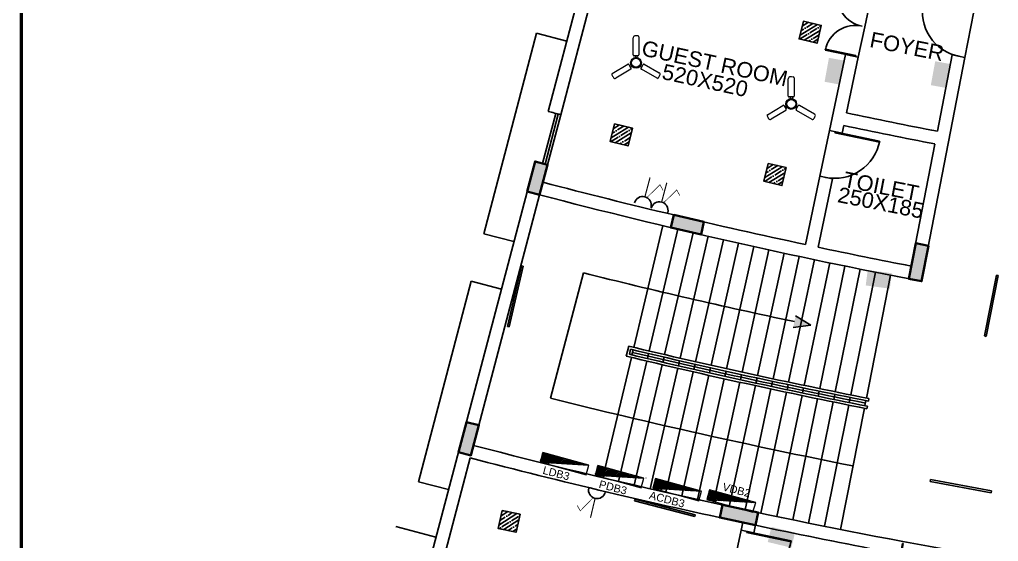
# Model space of a CAD drawing. Header units: inches. Extents: x -221585 to 401252, y -284294 to 332380.
# Drawn here: x 141177 to 143066, y 53511 to 54519 of the extents above; entities that cross this region are included whole.
import ezdxf

# ---------------------------------------------------------------- set-up
doc = ezdxf.new("R2010")
doc.units = ezdxf.units.IN
doc.header["$MEASUREMENT"] = 0
doc.linetypes.add('HIDDEN2', pattern=[0.1875, 0.125, -0.0625])
for name, color, linetype, lineweight in [('ceilingfan', 1, 'Continuous', 15), ('column fa 25', 3, 'Continuous', 35), ('text', 72, 'HIDDEN2', 5)]:
    doc.layers.add(name, color=color, linetype=linetype, lineweight=lineweight)
doc.layers.add('E-LIGHT', color=7, linetype='Continuous')
doc.layers.add('UPS', color=7, linetype='Continuous')
doc.styles.add('DIM', font='arial.ttf')

# ---------------------------------------------------------------- blocks, each defined once
blk = doc.blocks.new('RYTRTRTRTRT')
at = {"color": 1}
for p, q in [((42.518, 61.153), (42.518, 61.753)), ((42.518, 61.753), (42.538, 61.753)), ((42.538, 61.753), (42.538, 61.153)), ((43.718, 61.753), (43.698, 61.753)), ((43.698, 61.753), (43.698, 61.153)), ((43.718, 61.153), (43.718, 61.753)), ((42.518, 61.153), (42.538, 61.153)), ((42.518, 61.103), (43.118, 61.103)), ((43.718, 61.103), (43.118, 61.103)), ((43.718, 61.153), (43.698, 61.153))]:
    blk.add_line(p, q, dxfattribs=at)
for centre, start, end in [((42.528, 61.163), 359.0371, 90), ((43.708, 61.163), 90, 180.9629)]:
    blk.add_arc(centre, 0.59, start, end, dxfattribs=at)
blk = doc.blocks.new('TRTH')
at = {"color": 1, "ltscale": 8}
for p, q in [((-589.839, -68.759), (-589.839, -67.98)), ((-589.819, -68.759), (-589.819, -67.979)), ((-589.839, -68.759), (-589.819, -68.759)), ((-589.839, -68.859), (-589.039, -68.859))]:
    blk.add_line(p, q, dxfattribs=at)
blk.add_arc((-589.819, -68.759), 0.78, 0, 91.4693, dxfattribs=at)
blk = doc.blocks.new('ddfe')
at = {"layer": 'column fa 25', "ltscale": 10}
h = blk.add_hatch(color=3, dxfattribs=at)
h.set_gradient(color1=(141, 141, 141), color2=(145, 145, 145), one_color=1, tint=0.57, name='CYLINDER')
h.paths.add_polyline_path([(177039, 119902.4), (177064, 119902.4), (177064, 119962.4), (177039, 119962.4)])
at = {"layer": 'column fa 25', "color": 2, "ltscale": 10}
blk.add_lwpolyline([(177039, 119902.4), (177064, 119902.4), (177064, 119962.4), (177039, 119962.4)], close=True, dxfattribs=at)
blk = doc.blocks.new('dd')
at = {"layer": 'column fa 25', "ltscale": 10}
h = blk.add_hatch(color=3, dxfattribs=at)
h.set_gradient(color1=(141, 141, 141), color2=(145, 145, 145), one_color=1, tint=0.57, name='CYLINDER')
h.paths.add_polyline_path([(177327.8, 119886), (177352.8, 119886), (177352.8, 119956), (177327.8, 119956)])
at = {"layer": 'column fa 25', "color": 1, "ltscale": 10}
blk.add_lwpolyline([(177327.8, 119886), (177352.8, 119886), (177352.8, 119956), (177327.8, 119956)], close=True, dxfattribs=at)
blk = doc.blocks.new('Fan')
at = {"color": 6}
for p, q in [((-5.8, 15.7), (-5.8, 48.4)), ((5.2, 50.1), (5.2, 15.7)), ((3.5, 14), (-4.1, 14)), ((-1.9, 14), (-1.9, 10.8)), ((1.5, 14), (1.5, 10.8)), ((-45.2, -19.5), (-15.9, -1.9)), ((-10.2, -11.4), (-38.2, -28.2)), ((-13.6, -2.5), (-9.7, -9)), ((-12.6, -4.2), (-9.9, -2.6)), ((-10.8, -7.1), (-8.1, -5.5)), ((10.3, -7.3), (7.6, -5.8)), ((12, -4.4), (9.3, -2.8)), ((9.4, -9.1), (13.2, -2.4)), ((39.7, -28.3), (10, -11.4)), ((15.5, -1.8), (43.8, -18))]:
    blk.add_line(p, q, dxfattribs=at)
for centre, radius in [((-0.2, 0.8), 10.2), ((-0.2, 0.9), 8.5)]:
    blk.add_circle(centre, radius, dxfattribs=at)
for centre, radius, start, end in [((-2.4, 48.4), 3.4, 92.735, 180), ((-0.2, 0.9), 51, 85.7207, 92.735), ((3.5, 50.1), 1.7, 0, 85.7207), ((-4.1, 15.7), 1.7, 180, 270), ((3.5, 15.7), 1.7, 270, 0), ((-15, -3.4), 1.7, 30.9808, 120.9808), ((-11.1, -9.9), 1.7, 300.9808, 30.9808), ((10.8, -9.9), 1.7, 150.2708, 240.2708), ((14.6, -3.3), 1.7, 60.2708, 150.2708), ((42.1, -20.9), 3.4, 332.7215, 60.2708), ((-44.4, -21), 1.7, 120.9808, 206.3239), ((-0.2, 0.9), 51, 206.3239, 213.3255), ((-40, -25.3), 3.4, 213.3255, 300.9808), ((40.6, -26.9), 1.7, 240.2708, 325.7165), ((-0.2, 0.9), 51, 325.7165, 332.7215)]:
    blk.add_arc(centre, radius, start, end, dxfattribs=at)
blk = doc.blocks.new('ups 6A')
at = {"layer": 'E-LIGHT', "color": 4}
for points, const_width in [([(5905667, -1658491), (5905670, -1658287)], 11.7), ([(5905692, -1658286), (5905785, -1658448), (5905831, -1658401)], 6.64)]:
    blk.add_lwpolyline(points, dxfattribs=dict(at, const_width=const_width))
blk.add_arc((5905672, -1658200), 87.4, 179.0102, 359.0102, dxfattribs=at)
blk = doc.blocks.new('light')
at = {"color": 5}
for p, q in [((112625.2, 38871.2), (112742.5, 38895.9)), ((112742.5, 38895.9), (112743.3, 38892.3)), ((112743.3, 38892.3), (112625.9, 38867.6)), ((112625.9, 38867.6), (112625.2, 38871.2))]:
    blk.add_line(p, q, dxfattribs=at)

msp = doc.modelspace()

# ---------------------------------------------------------------- hatches: boundary and pattern name
at = {"ltscale": 10}
h = msp.add_hatch(dxfattribs=at)
h.set_pattern_fill('ANSI35', color=1, scale=50, angle=-13.423)
h.set_pattern_definition([(31.5770164, (-50503.447, -86570.453), (-6.5455525, 10.6492132), []), (31.5770164, (-50494.85, -86572.505), (-6.5455525, 10.6492132), [15.625, -3.125, 0, -3.125])])
h.paths.add_polyline_path([(142715.6, 54472.8), (142723.9, 54507.4), (142689.3, 54515.6), (142681.1, 54481.1)])
h = msp.add_hatch(dxfattribs=at)
h.set_pattern_fill('ANSI35', color=1, scale=50, angle=-13.423)
h.set_pattern_definition([(31.5770164, (-50867.941, -86768.457), (-6.5455525, 10.6492132), []), (31.5770164, (-50859.344, -86770.509), (-6.5455525, 10.6492132), [15.625, -3.125, 0, -3.125])])
h.paths.add_polyline_path([(142351.1, 54274.8), (142359.4, 54309.3), (142324.8, 54317.6), (142316.6, 54283.1)])
h = msp.add_hatch(dxfattribs=at)
h.set_pattern_fill('ANSI35', color=1, scale=50, angle=-13.423)
h.set_pattern_definition([(31.5770164, (-50571.306, -86845.017), (-6.5455525, 10.6492132), []), (31.5770164, (-50562.709, -86847.069), (-6.5455525, 10.6492132), [15.625, -3.125, 0, -3.125])])
h.paths.add_polyline_path([(142647.8, 54198.3), (142656, 54232.8), (142621.5, 54241), (142613.2, 54206.5)])
h = msp.add_hatch(color=2, dxfattribs=at)
h.dxf.hatch_style = 1
h.paths.add_polyline_path([(142669.6, 53924.4), (142703.6, 53928.9), (142674.4, 53946.9)])
h = msp.add_hatch(dxfattribs=at)
h.set_pattern_fill('ANSI35', color=1, scale=50, angle=-12.353)
h.set_pattern_definition([(32.6469947, (-49337.842, -90946.627), (-6.7432699, 10.5251276), []), (32.6469947, (-49329.208, -90948.518), (-6.7432699, 10.5251276), [15.625, -3.125, 0, -3.125])])
h.paths.add_polyline_path([(142134.9, 53529.1), (142142.5, 53563.8), (142107.8, 53571.4), (142100.2, 53536.7)])

# ---------------------------------------------------------------- linework, layer by layer
at = {"color": 4, "ltscale": 8}
for p, q in [((142258, 54573.5, 0.4), (142196.8, 54341.4, 0.4)), ((142282.1, 54567.1, 0.4), (142221, 54335, 0.4)), ((142171.4, 54244.7, 0.4), (141960, 53442.1, 0.4)), ((142195.6, 54238.3, 0.4), (142186.7, 54204.5, 0.8)), ((142180.3, 54180.3, 0.4), (142052.9, 53696.8, 0.4)), ((142046.4, 53672.6, 0.4), (141984, 53435.7, 0.4)), ((142042.9, 53678.8, 0.4), (142042.9, 53678.7, 0.4))]:
    msp.add_line(p, q, dxfattribs=at)
at = {"color": 20, "ltscale": 10}
for p, q in [((142174.5, 54492.1, 0.4), (142072.6, 54105.3, 0.4)), ((142174.5, 54492.1, 0.4), (142232.5, 54476.8, 0.4)), ((142072.6, 54105.3, 0.4), (142130.6, 54090, 0.4)), ((142048.4, 54013.5, 0.4), (141946.6, 53626.7, 0.4)), ((142048.4, 54013.5, 0.4), (142106.5, 53998.2, 0.4)), ((141946.6, 53626.7, 0.4), (142004.6, 53611.4, 0.4))]:
    msp.add_line(p, q, dxfattribs=at)
at = {"color": 4, "ltscale": 10}
for p, q in [((142770.7, 54451.3), (142739.7, 54304.6)), ((142795.1, 54446.1), (142770.7, 54451.3)), ((142795.1, 54446.1), (142772.4, 54338.5)), ((143001.1, 54445.5), (142917.3, 54013.5)), ((142976.5, 54450.2), (142948, 54302.9)), ((143001.1, 54445.5), (142976.5, 54450.2)), ((142767.3, 54314.1), (142764.2, 54299.4)), ((142739.7, 54304.4), (142764.2, 54299.4)), ((142943.2, 54278.4), (142897.5, 54042.8)), ((142721.1, 54216.4), (142693.3, 54084.4, 0.8)), ((142721.1, 54216.4, 0), (142745.6, 54211.2)), ((142745.6, 54211.2), (142717.7, 54079.2)), ((142572.2, 53547.9, 0.3), (142569.1, 53533.2, 0.4)), ((142596.7, 53542.7, 0.8), (142593.6, 53528, 0.4))]:
    msp.add_line(p, q, dxfattribs=at)
at = {"color": 5, "ltscale": 8}
for p, q in [((142211.3, 54337.6, 0.4), (142185.9, 54240.9, 0.4)), ((142216.2, 54336.3, 0.4), (142190.7, 54239.6, 0.4)), ((142221, 54335, 0.4), (142195.6, 54238.3, 0.4))]:
    msp.add_line(p, q, dxfattribs=at)
at = {"color": 2, "ltscale": 8}
for p, q in [((142418, 54120.9, 0.4), (142362, 53886, 0.4)), ((142447.2, 54114, 0.4), (142391.8, 53879, 0.4)), ((142476.4, 54107.2, 0.4), (142421.6, 53872, 0.4)), ((142505.6, 54100.4, 0.4), (142451.4, 53865.1, 0.4)), ((142534.9, 54093.7, 0.4), (142481.3, 53858.2, 0.4)), ((142564.1, 54087.1, 0.4), (142511.2, 53851.5, 0.4)), ((142593.4, 54080.6, 0.4), (142541.1, 53844.8, 0.4)), ((142622.7, 54074.1, 0.4), (142571, 53838.2, 0.4)), ((142652, 54067.7, 0.4), (142600.9, 53831.7, 0.4)), ((142681.3, 54061.4, 0.4), (142630.8, 53825.2, 0.4)), ((142710.7, 54055.2, 0.4), (142660.8, 53818.9, 0.4)), ((142740.1, 54049, 0.4), (142690.8, 53812.6, 0.4)), ((142769.5, 54042.9, 0.4), (142720.8, 53806.4, 0.4)), ((142798.9, 54036.9, 0.4), (142750.8, 53800.2, 0.4)), ((142828.3, 54031, 0.4), (142780.9, 53794.2, 0.4)), ((142857.7, 54025.1, 0.4), (142810.9, 53788.2, 0.4)), ((142360.8, 53881.2, 0.4), (142358.5, 53871.4, 0.4)), ((142390.6, 53874.1, 0.4), (142388.3, 53864.4, 0.4)), ((142357.3, 53866.6, 0.4), (142302, 53634.6, 0.4)), ((142387.2, 53859.5, 0.4), (142332.5, 53627.4, 0.4)), ((142420.5, 53867.1, 0.4), (142418.2, 53857.4, 0.4)), ((142450.3, 53860.2, 0.4), (142448.1, 53850.4, 0.4)), ((142417.1, 53852.5, 0.4), (142362.9, 53620.2, 0.4)), ((142446.9, 53845.6, 0.4), (142393.4, 53613.2, 0.4)), ((142476.8, 53838.7, 0.4), (142423.9, 53606.2, 0.4)), ((142480.2, 53853.4, 0.4), (142478, 53843.6, 0.4)), ((142510.1, 53846.6, 0.4), (142507.9, 53836.8, 0.4)), ((142540, 53839.9, 0.4), (142537.8, 53830.2, 0.4)), ((142506.8, 53832, 0.4), (142454.5, 53599.3, 0.4)), ((142536.7, 53825.3, 0.4), (142485, 53592.4, 0.4)), ((142566.7, 53818.7, 0.4), (142515.6, 53585.7, 0.4)), ((142569.9, 53833.3, 0.4), (142567.8, 53823.5, 0.4)), ((142599.8, 53826.8, 0.4), (142597.7, 53817, 0.4)), ((142629.8, 53820.3, 0.4), (142627.7, 53810.6, 0.4)), ((142596.7, 53812.1, 0.4), (142546.2, 53579, 0.4)), ((142626.7, 53805.7, 0.4), (142576.8, 53572.4, 0.4)), ((142656.7, 53799.3, 0.4), (142607.4, 53565.9, 0.4)), ((142659.8, 53814, 0.4), (142657.7, 53804.2, 0.4)), ((142689.8, 53807.7, 0.4), (142687.7, 53797.9, 0.4)), ((142719.8, 53801.5, 0.4), (142717.8, 53791.7, 0.4)), ((142686.7, 53793, 0.4), (142638.1, 53559.5, 0.4)), ((142716.8, 53786.8, 0.4), (142668.7, 53553.2, 0.4)), ((142746.8, 53780.6, 0.4), (142699.4, 53546.9, 0.4)), ((142749.8, 53795.3, 0.4), (142747.8, 53785.5, 0.4)), ((142779.9, 53789.3, 0.4), (142777.9, 53779.5, 0.4)), ((142810, 53783.3, 0.4), (142808, 53773.5, 0.4)), ((142815.8, 53787.2, 0.4), (142814.9, 53782.3, 0.4)), ((142815.8, 53787.2, 0.4), (142814.9, 53782.3, 0.4)), ((142776.9, 53774.6, 0.4), (142730.1, 53540.7, 0.4)), ((142807, 53768.6, 0.4), (142760.8, 53534.6, 0.4)), ((142812.9, 53772.5, 0.4), (142811.9, 53767.6, 0.4))]:
    msp.add_line(p, q, dxfattribs=at)
at = {"color": 5}
for p, q in [((142118, 53926.5, 0.4), (142145.2, 54043.2, 0.4)), ((142145.2, 54043.2, 0.4), (142148.8, 54042.4, 0.4)), ((142148.8, 54042.4, 0.4), (142121.6, 53925.6, 0.4)), ((143038.5, 53907.9, 0.4), (143061.9, 54025.5, 0.4)), ((143065.5, 54024.8, 0.4), (143042.1, 53907.1, 0.4)), ((143061.9, 54025.5, 0.4), (143065.5, 54024.8, 0.4)), ((142121.6, 53925.6, 0.4), (142118, 53926.5, 0.4)), ((143042.1, 53907.1, 0.4), (143038.5, 53907.9, 0.4)), ((142933.8, 53627.1, 0), (142934.4, 53630.7, 0)), ((143051.7, 53605.5, 0), (142933.8, 53627.1, 0)), ((142934.4, 53630.7, 0), (143052.4, 53609.1, 0)), ((143052.4, 53609.1, 0), (143051.7, 53605.5, 0))]:
    msp.add_line(p, q, dxfattribs=at)
at = {"color": 2, "ltscale": 10}
for p, q in [((142264.7, 54029.7, 0.4), (142201, 53787.9, 0.4)), ((142264.7, 54029.7, 0.4), (142201, 53787.9, 0.4)), ((142703.6, 53928.9), (142674.4, 53946.9)), ((142703.6, 53928.9), (142669.6, 53924.4)), ((142352.2, 53888.4), (142347.6, 53868.9)), ((142355.9, 53882.3), (142353.6, 53872.6))]:
    msp.add_line(p, q, dxfattribs=at)
at = {"color": 6, "const_width": 6.3}
msp.add_lwpolyline([(149795.2, 50312.2), (141179.9, 50312.2), (141179.9, 56113.4), (149795.2, 56113.4)], close=True, dxfattribs=at)
at = {"color": 1, "ltscale": 10, "elevation": 0}
for points in [[(142689.3, 54515.6), (142723.9, 54507.4), (142715.6, 54472.8), (142681.1, 54481.1)], [(142324.8, 54317.6), (142359.4, 54309.3), (142351.1, 54274.8), (142316.6, 54283.1)], [(142621.5, 54241), (142656, 54232.8), (142647.8, 54198.3), (142613.2, 54206.5)]]:
    msp.add_lwpolyline(points, close=True, dxfattribs=at)
at = {"color": 30, "linetype": 'Continuous', "lineweight": 9, "true_color": 0x00001e}
for points, elevation in [([(142181.1, 53664.4), (142270, 53640.1), (142275.2, 53658.8), (142186.4, 53683.1), (142181.1, 53664.4), (142275.2, 53658.8)], 0.7), ([(142181.1, 53664.4), (142270, 53640.1), (142275.2, 53658.8), (142186.4, 53683.1), (142181.1, 53664.4), (142275.2, 53658.8)], 0.7), ([(142287.3, 53639.3), (142376.1, 53614.9), (142381.4, 53633.6), (142292.5, 53658), (142287.3, 53639.3), (142381.4, 53633.6)], 0.9), ([(142287.3, 53639.3), (142376.1, 53614.9), (142381.4, 53633.6), (142292.5, 53658), (142287.3, 53639.3), (142381.4, 53633.6)], 0.9), ([(142398.9, 53614.2), (142487.7, 53589.9), (142493, 53608.5), (142404.1, 53632.9), (142398.9, 53614.2), (142493, 53608.5)], 0.5), ([(142398.9, 53614.2), (142487.7, 53589.9), (142493, 53608.5), (142404.1, 53632.9), (142398.9, 53614.2), (142493, 53608.5)], 0.5), ([(142503.2, 53592.1), (142592, 53567.7), (142597.3, 53586.4), (142508.4, 53610.8), (142503.2, 53592.1), (142597.3, 53586.4)], 0.1), ([(142503.2, 53592.1), (142592, 53567.7), (142597.3, 53586.4), (142508.4, 53610.8), (142503.2, 53592.1), (142597.3, 53586.4)], 0.1)]:
    msp.add_lwpolyline(points, dxfattribs=dict(at, elevation=elevation))
at = {"color": 1, "linetype": 'Continuous', "lineweight": 9, "true_color": 0x000001}
for points, elevation in [([(142181.4, 53666.9), (142202.6, 53678.8), (142202.6, 53678.8)], 0.7), ([(142181.4, 53664.5), (142205.4, 53677.9), (142205.4, 53677.9)], 0.7), ([(142181.4, 53664.5), (142205.4, 53677.9), (142205.4, 53677.9)], 0.7), ([(142182.3, 53669.7), (142199.8, 53679.4), (142199.8, 53679.4)], 0.7), ([(142182.3, 53669.7), (142199.8, 53679.4), (142199.8, 53679.4)], 0.7), ([(142183.2, 53663.1), (142185.1, 53670.2), (142185.1, 53670.2)], 0.7), ([(142183.3, 53672.2), (142197.3, 53680.4), (142197.3, 53680.4)], 0.7), ([(142183.3, 53672.2), (142197.3, 53680.4), (142197.3, 53680.4)], 0.7), ([(142183.9, 53675), (142194.4, 53681.3), (142194.4, 53681.3)], 0.7), ([(142183.9, 53675), (142194.4, 53681.3), (142194.4, 53681.3)], 0.7), ([(142184.8, 53677.8), (142191.6, 53681.6), (142191.6, 53681.6)], 0.7), ([(142184.8, 53677.8), (142191.6, 53681.6), (142191.6, 53681.6)], 0.7), ([(142185.1, 53680.3), (142188.8, 53682.2), (142188.8, 53682.2)], 0.7), ([(142185.1, 53680.3), (142188.8, 53682.2), (142188.8, 53682.2)], 0.7), ([(142185.3, 53664.2), (142207.9, 53677.3), (142207.9, 53677.3)], 0.7), ([(142185.3, 53664.2), (142207.9, 53677.3), (142207.9, 53677.3)], 0.7), ([(142186, 53683.1), (142186.7, 53683.2), (142186.7, 53683.2)], 0.7), ([(142186, 53683.1), (142186.7, 53683.2), (142186.7, 53683.2)], 0.7), ([(142188.8, 53664.4), (142210.7, 53676.3), (142210.7, 53676.3)], 0.7), ([(142188.8, 53664.4), (142210.7, 53676.3), (142210.7, 53676.3)], 0.7), ([(142192.3, 53664.2), (142213.5, 53676.1), (142213.5, 53676.1)], 0.7), ([(142192.3, 53664.2), (142213.5, 53676.1), (142213.5, 53676.1)], 0.7), ([(142195.8, 53663.9), (142215.6, 53675.1), (142215.6, 53675.1)], 0.7), ([(142195.8, 53663.9), (142215.6, 53675.1), (142215.6, 53675.1)], 0.7), ([(142199.6, 53663.4), (142218.4, 53674.5), (142218.4, 53674.5)], 0.7), ([(142199.6, 53663.4), (142218.4, 53674.5), (142218.4, 53674.5)], 0.7), ([(142203.1, 53663.2), (142220.9, 53673.6), (142220.9, 53673.6)], 0.7), ([(142203.1, 53663.2), (142220.9, 53673.6), (142220.9, 53673.6)], 0.7), ([(142206.6, 53663.3), (142223.7, 53673), (142223.7, 53673)], 0.7), ([(142206.6, 53663.3), (142223.7, 53673), (142223.7, 53673)], 0.7), ([(142210.1, 53663.1), (142226.6, 53672), (142226.6, 53672)], 0.7), ([(142210.1, 53663.1), (142226.6, 53672), (142226.6, 53672)], 0.7), ([(142214, 53662.8), (142229, 53671.4), (142229, 53671.4)], 0.7), ([(142214, 53662.8), (142229, 53671.4), (142229, 53671.4)], 0.7), ([(142217.5, 53662.3), (142231.9, 53670.5), (142231.9, 53670.5)], 0.7), ([(142217.5, 53662.3), (142231.9, 53670.5), (142231.9, 53670.5)], 0.7), ([(142221, 53662.1), (142234.7, 53670.2), (142234.7, 53670.2)], 0.7), ([(142221, 53662.1), (142234.7, 53670.2), (142234.7, 53670.2)], 0.7), ([(142224.5, 53662.2), (142237.1, 53669.3), (142237.1, 53669.3)], 0.7), ([(142224.5, 53662.2), (142237.1, 53669.3), (142237.1, 53669.3)], 0.7), ([(142228.3, 53662), (142239.9, 53668.7), (142239.9, 53668.7)], 0.7), ([(142228.3, 53662), (142239.9, 53668.7), (142239.9, 53668.7)], 0.7), ([(142231.5, 53661.4), (142242.4, 53667.7), (142242.4, 53667.7)], 0.7), ([(142231.5, 53661.4), (142242.4, 53667.7), (142242.4, 53667.7)], 0.7), ([(142235, 53661.2), (142244.9, 53666.8), (142244.9, 53666.8)], 0.7), ([(142235, 53661.2), (142244.9, 53666.8), (142244.9, 53666.8)], 0.7), ([(142238.5, 53660.9), (142247.7, 53666.2), (142247.7, 53666.2)], 0.7), ([(142238.5, 53660.9), (142247.7, 53666.2), (142247.7, 53666.2)], 0.7), ([(142242, 53661.1), (142250.5, 53665.2), (142250.5, 53665.2)], 0.7), ([(142242, 53661.1), (142250.5, 53665.2), (142250.5, 53665.2)], 0.7), ([(142245.5, 53660.9), (142253, 53665), (142253, 53665)], 0.7), ([(142245.5, 53660.9), (142253, 53665), (142253, 53665)], 0.7), ([(142249.3, 53660.3), (142255.8, 53664.4), (142255.8, 53664.4)], 0.7), ([(142249.3, 53660.3), (142255.8, 53664.4), (142255.8, 53664.4)], 0.7), ([(142252.8, 53660.1), (142258.6, 53663.4), (142258.6, 53663.4)], 0.7), ([(142252.8, 53660.1), (142258.6, 53663.4), (142258.6, 53663.4)], 0.7), ([(142256.3, 53659.9), (142261.1, 53662.5), (142261.1, 53662.5)], 0.7), ([(142256.3, 53659.9), (142261.1, 53662.5), (142261.1, 53662.5)], 0.7), ([(142259.8, 53660), (142263.9, 53661.9), (142263.9, 53661.9)], 0.7), ([(142259.8, 53660), (142263.9, 53661.9), (142263.9, 53661.9)], 0.7), ([(142263.7, 53659.4), (142266.8, 53660.9), (142266.8, 53660.9)], 0.7), ([(142263.7, 53659.4), (142266.8, 53660.9), (142266.8, 53660.9)], 0.7), ([(142267.2, 53659.2), (142268.9, 53660.3), (142268.9, 53660.3)], 0.7), ([(142267.2, 53659.2), (142268.9, 53660.3), (142268.9, 53660.3)], 0.7), ([(142270.7, 53659), (142271.7, 53659.7), (142271.7, 53659.7)], 0.7), ([(142270.7, 53659), (142271.7, 53659.7), (142271.7, 53659.7)], 0.7), ([(142274.2, 53658.8), (142274.2, 53659.1), (142274.2, 53659.1)], 0.7), ([(142274.2, 53658.8), (142274.2, 53659.1), (142274.2, 53659.1)], 0.7), ([(142287.5, 53641.7), (142308.8, 53653.7), (142308.8, 53653.7)], 0.9), ([(142287.6, 53639.3), (142311.6, 53652.7), (142311.6, 53652.7)], 0.9), ([(142287.6, 53639.3), (142311.6, 53652.7), (142311.6, 53652.7)], 0.9), ([(142288.5, 53644.6), (142305.9, 53654.3), (142305.9, 53654.3)], 0.9), ([(142288.5, 53644.6), (142305.9, 53654.3), (142305.9, 53654.3)], 0.9), ([(142289.4, 53647), (142303.5, 53655.2), (142303.5, 53655.2)], 0.9), ([(142289.4, 53647), (142303.5, 53655.2), (142303.5, 53655.2)], 0.9), ([(142290, 53649.9), (142300.6, 53656.2), (142300.6, 53656.2)], 0.9), ([(142290, 53649.9), (142300.6, 53656.2), (142300.6, 53656.2)], 0.9), ([(142291, 53652.7), (142297.8, 53656.4), (142297.8, 53656.4)], 0.9), ([(142291, 53652.7), (142297.8, 53656.4), (142297.8, 53656.4)], 0.9), ([(142291.2, 53655.1), (142295, 53657), (142295, 53657)], 0.9), ([(142291.2, 53655.1), (142295, 53657), (142295, 53657)], 0.9), ([(142291.5, 53639.1), (142314, 53652.1), (142314, 53652.1)], 0.9), ([(142291.5, 53639.1), (142314, 53652.1), (142314, 53652.1)], 0.9), ([(142292.2, 53658), (142292.9, 53658), (142292.9, 53658)], 0.9), ([(142292.2, 53658), (142292.9, 53658), (142292.9, 53658)], 0.9), ([(142295, 53639.2), (142316.9, 53651.2), (142316.9, 53651.2)], 0.9), ([(142295, 53639.2), (142316.9, 53651.2), (142316.9, 53651.2)], 0.9), ([(142298.5, 53639), (142319.7, 53650.9), (142319.7, 53650.9)], 0.9), ([(142298.5, 53639), (142319.7, 53650.9), (142319.7, 53650.9)], 0.9), ([(142302, 53638.8), (142321.8, 53650), (142321.8, 53650)], 0.9), ([(142302, 53638.8), (142321.8, 53650), (142321.8, 53650)], 0.9), ([(142305.8, 53638.2), (142324.6, 53649.4), (142324.6, 53649.4)], 0.9), ([(142305.8, 53638.2), (142324.6, 53649.4), (142324.6, 53649.4)], 0.9), ([(142309.3, 53638), (142327.1, 53648.4), (142327.1, 53648.4)], 0.9), ([(142309.3, 53638), (142327.1, 53648.4), (142327.1, 53648.4)], 0.9), ([(142312.8, 53638.1), (142329.9, 53647.8), (142329.9, 53647.8)], 0.9), ([(142312.8, 53638.1), (142329.9, 53647.8), (142329.9, 53647.8)], 0.9), ([(142316.3, 53637.9), (142332.7, 53646.9), (142332.7, 53646.9)], 0.9), ([(142316.3, 53637.9), (142332.7, 53646.9), (142332.7, 53646.9)], 0.9), ([(142320.2, 53637.7), (142335.2, 53646.3), (142335.2, 53646.3)], 0.9), ([(142320.2, 53637.7), (142335.2, 53646.3), (142335.2, 53646.3)], 0.9), ([(142289.4, 53638), (142291.3, 53645), (142291.3, 53645)], 0.9), ([(142323.7, 53637.1), (142338, 53645.3), (142338, 53645.3)], 0.9), ([(142323.7, 53637.1), (142338, 53645.3), (142338, 53645.3)], 0.9), ([(142327.2, 53636.9), (142340.8, 53645.1), (142340.8, 53645.1)], 0.9), ([(142327.2, 53636.9), (142340.8, 53645.1), (142340.8, 53645.1)], 0.9), ([(142330.7, 53637), (142343.3, 53644.1), (142343.3, 53644.1)], 0.9), ([(142330.7, 53637), (142343.3, 53644.1), (142343.3, 53644.1)], 0.9), ([(142334.5, 53636.8), (142346.1, 53643.5), (142346.1, 53643.5)], 0.9), ([(142334.5, 53636.8), (142346.1, 53643.5), (142346.1, 53643.5)], 0.9), ([(142337.7, 53636.2), (142348.6, 53642.6), (142348.6, 53642.6)], 0.9), ([(142337.7, 53636.2), (142348.6, 53642.6), (142348.6, 53642.6)], 0.9), ([(142341.2, 53636), (142351.1, 53641.6), (142351.1, 53641.6)], 0.9), ([(142341.2, 53636), (142351.1, 53641.6), (142351.1, 53641.6)], 0.9), ([(142344.7, 53635.8), (142353.9, 53641), (142353.9, 53641)], 0.9), ([(142344.7, 53635.8), (142353.9, 53641), (142353.9, 53641)], 0.9), ([(142348.2, 53635.9), (142356.7, 53640.1), (142356.7, 53640.1)], 0.9), ([(142348.2, 53635.9), (142356.7, 53640.1), (142356.7, 53640.1)], 0.9), ([(142351.7, 53635.7), (142359.2, 53639.8), (142359.2, 53639.8)], 0.9), ([(142351.7, 53635.7), (142359.2, 53639.8), (142359.2, 53639.8)], 0.9), ([(142355.5, 53635.1), (142362, 53639.2), (142362, 53639.2)], 0.9), ([(142355.5, 53635.1), (142362, 53639.2), (142362, 53639.2)], 0.9), ([(142359, 53634.9), (142364.8, 53638.3), (142364.8, 53638.3)], 0.9), ([(142359, 53634.9), (142364.8, 53638.3), (142364.8, 53638.3)], 0.9), ([(142362.5, 53634.7), (142367.3, 53637.3), (142367.3, 53637.3)], 0.9), ([(142362.5, 53634.7), (142367.3, 53637.3), (142367.3, 53637.3)], 0.9), ([(142366, 53634.8), (142370.1, 53636.7), (142370.1, 53636.7)], 0.9), ([(142366, 53634.8), (142370.1, 53636.7), (142370.1, 53636.7)], 0.9), ([(142369.9, 53634.3), (142372.9, 53635.8), (142372.9, 53635.8)], 0.9), ([(142369.9, 53634.3), (142372.9, 53635.8), (142372.9, 53635.8)], 0.9), ([(142373.4, 53634), (142375.1, 53635.1), (142375.1, 53635.1)], 0.9), ([(142373.4, 53634), (142375.1, 53635.1), (142375.1, 53635.1)], 0.9), ([(142376.9, 53633.8), (142377.9, 53634.5), (142377.9, 53634.5)], 0.9), ([(142376.9, 53633.8), (142377.9, 53634.5), (142377.9, 53634.5)], 0.9), ([(142380.4, 53633.6), (142380.3, 53633.9), (142380.3, 53633.9)], 0.9), ([(142380.4, 53633.6), (142380.3, 53633.9), (142380.3, 53633.9)], 0.9), ([(142385.8, 53633.7), (142385.8, 53634), (142385.8, 53634)], 0.3), ([(142385.8, 53633.7), (142385.8, 53634), (142385.8, 53634)], 0.3), ([(142399.1, 53616.7), (142420.3, 53628.6), (142420.3, 53628.6)], 0.5), ([(142399.2, 53614.2), (142423.2, 53627.7), (142423.2, 53627.7)], 0.5), ([(142399.2, 53614.2), (142423.2, 53627.7), (142423.2, 53627.7)], 0.5), ([(142400.1, 53619.5), (142417.5, 53629.2), (142417.5, 53629.2)], 0.5), ([(142400.1, 53619.5), (142417.5, 53629.2), (142417.5, 53629.2)], 0.5), ([(142401, 53622), (142415.1, 53630.1), (142415.1, 53630.1)], 0.5), ([(142401, 53622), (142415.1, 53630.1), (142415.1, 53630.1)], 0.5), ([(142401.6, 53624.8), (142412.2, 53631.1), (142412.2, 53631.1)], 0.5), ([(142401.6, 53624.8), (142412.2, 53631.1), (142412.2, 53631.1)], 0.5), ([(142402.6, 53627.6), (142409.4, 53631.3), (142409.4, 53631.3)], 0.5), ([(142402.6, 53627.6), (142409.4, 53631.3), (142409.4, 53631.3)], 0.5), ([(142402.8, 53630.1), (142406.6, 53631.9), (142406.6, 53631.9)], 0.5), ([(142402.8, 53630.1), (142406.6, 53631.9), (142406.6, 53631.9)], 0.5), ([(142403.1, 53614), (142425.6, 53627), (142425.6, 53627)], 0.5), ([(142403.1, 53614), (142425.6, 53627), (142425.6, 53627)], 0.5), ([(142403.8, 53632.9), (142404.5, 53632.9), (142404.5, 53632.9)], 0.5), ([(142403.8, 53632.9), (142404.5, 53632.9), (142404.5, 53632.9)], 0.5), ([(142401, 53612.9), (142402.9, 53619.9), (142402.9, 53619.9)], 0.5), ([(142406.6, 53614.1), (142428.5, 53626.1), (142428.5, 53626.1)], 0.5), ([(142406.6, 53614.1), (142428.5, 53626.1), (142428.5, 53626.1)], 0.5), ([(142410.1, 53613.9), (142431.3, 53625.8), (142431.3, 53625.8)], 0.5), ([(142410.1, 53613.9), (142431.3, 53625.8), (142431.3, 53625.8)], 0.5), ([(142413.6, 53613.7), (142433.4, 53624.9), (142433.4, 53624.9)], 0.5), ([(142413.6, 53613.7), (142433.4, 53624.9), (142433.4, 53624.9)], 0.5), ([(142417.4, 53613.1), (142436.2, 53624.3), (142436.2, 53624.3)], 0.5), ([(142417.4, 53613.1), (142436.2, 53624.3), (142436.2, 53624.3)], 0.5), ([(142420.9, 53612.9), (142438.7, 53623.3), (142438.7, 53623.3)], 0.5), ([(142420.9, 53612.9), (142438.7, 53623.3), (142438.7, 53623.3)], 0.5), ([(142424.4, 53613), (142441.5, 53622.7), (142441.5, 53622.7)], 0.5), ([(142424.4, 53613), (142441.5, 53622.7), (142441.5, 53622.7)], 0.5), ([(142427.9, 53612.8), (142444.3, 53621.8), (142444.3, 53621.8)], 0.5), ([(142427.9, 53612.8), (142444.3, 53621.8), (142444.3, 53621.8)], 0.5), ([(142431.8, 53612.6), (142446.8, 53621.2), (142446.8, 53621.2)], 0.5), ([(142431.8, 53612.6), (142446.8, 53621.2), (142446.8, 53621.2)], 0.5), ([(142435.3, 53612), (142449.6, 53620.2), (142449.6, 53620.2)], 0.5), ([(142435.3, 53612), (142449.6, 53620.2), (142449.6, 53620.2)], 0.5), ([(142438.8, 53611.8), (142452.4, 53620), (142452.4, 53620)], 0.5), ([(142438.8, 53611.8), (142452.4, 53620), (142452.4, 53620)], 0.5), ([(142442.3, 53611.9), (142454.9, 53619), (142454.9, 53619)], 0.5), ([(142442.3, 53611.9), (142454.9, 53619), (142454.9, 53619)], 0.5), ([(142446.1, 53611.7), (142457.7, 53618.4), (142457.7, 53618.4)], 0.5), ([(142446.1, 53611.7), (142457.7, 53618.4), (142457.7, 53618.4)], 0.5), ([(142449.3, 53611.1), (142460.2, 53617.5), (142460.2, 53617.5)], 0.5), ([(142449.3, 53611.1), (142460.2, 53617.5), (142460.2, 53617.5)], 0.5), ([(142452.8, 53610.9), (142462.7, 53616.5), (142462.7, 53616.5)], 0.5), ([(142452.8, 53610.9), (142462.7, 53616.5), (142462.7, 53616.5)], 0.5), ([(142456.3, 53610.7), (142465.5, 53615.9), (142465.5, 53615.9)], 0.5), ([(142456.3, 53610.7), (142465.5, 53615.9), (142465.5, 53615.9)], 0.5), ([(142459.7, 53610.8), (142468.3, 53615), (142468.3, 53615)], 0.5), ([(142459.7, 53610.8), (142468.3, 53615), (142468.3, 53615)], 0.5), ([(142463.2, 53610.6), (142470.8, 53614.7), (142470.8, 53614.7)], 0.5), ([(142463.2, 53610.6), (142470.8, 53614.7), (142470.8, 53614.7)], 0.5), ([(142467.1, 53610), (142473.6, 53614.1), (142473.6, 53614.1)], 0.5), ([(142467.1, 53610), (142473.6, 53614.1), (142473.6, 53614.1)], 0.5), ([(142470.6, 53609.8), (142476.4, 53613.2), (142476.4, 53613.2)], 0.5), ([(142470.6, 53609.8), (142476.4, 53613.2), (142476.4, 53613.2)], 0.5), ([(142474.1, 53609.6), (142478.9, 53612.2), (142478.9, 53612.2)], 0.5), ([(142474.1, 53609.6), (142478.9, 53612.2), (142478.9, 53612.2)], 0.5), ([(142477.6, 53609.7), (142481.7, 53611.6), (142481.7, 53611.6)], 0.5), ([(142477.6, 53609.7), (142481.7, 53611.6), (142481.7, 53611.6)], 0.5), ([(142481.5, 53609.2), (142484.5, 53610.7), (142484.5, 53610.7)], 0.5), ([(142481.5, 53609.2), (142484.5, 53610.7), (142484.5, 53610.7)], 0.5), ([(142485, 53609), (142486.7, 53610.1), (142486.7, 53610.1)], 0.5), ([(142485, 53609), (142486.7, 53610.1), (142486.7, 53610.1)], 0.5), ([(142488.5, 53608.7), (142489.5, 53609.5), (142489.5, 53609.5)], 0.5), ([(142488.5, 53608.7), (142489.5, 53609.5), (142489.5, 53609.5)], 0.5), ([(142492, 53608.5), (142491.9, 53608.9), (142491.9, 53608.9)], 0.5), ([(142492, 53608.5), (142491.9, 53608.9), (142491.9, 53608.9)], 0.5), ([(142505.3, 53599.8), (142519.3, 53608), (142519.3, 53608)], 0.1), ([(142505.3, 53599.8), (142519.3, 53608), (142519.3, 53608)], 0.1), ([(142505.9, 53602.6), (142516.5, 53609), (142516.5, 53609)], 0.1), ([(142505.9, 53602.6), (142516.5, 53609), (142516.5, 53609)], 0.1), ([(142506.9, 53605.5), (142513.7, 53609.2), (142513.7, 53609.2)], 0.1), ([(142506.9, 53605.5), (142513.7, 53609.2), (142513.7, 53609.2)], 0.1), ([(142507.1, 53607.9), (142510.9, 53609.8), (142510.9, 53609.8)], 0.1), ([(142507.1, 53607.9), (142510.9, 53609.8), (142510.9, 53609.8)], 0.1), ([(142508.1, 53610.7), (142508.8, 53610.8), (142508.8, 53610.8)], 0.1), ([(142508.1, 53610.7), (142508.8, 53610.8), (142508.8, 53610.8)], 0.1), ([(142503.4, 53594.5), (142524.6, 53606.5), (142524.6, 53606.5)], 0.1), ([(142503.5, 53592.1), (142527.5, 53605.5), (142527.5, 53605.5)], 0.1), ([(142503.5, 53592.1), (142527.5, 53605.5), (142527.5, 53605.5)], 0.1), ([(142504.4, 53597.3), (142521.8, 53607.1), (142521.8, 53607.1)], 0.1), ([(142504.4, 53597.3), (142521.8, 53607.1), (142521.8, 53607.1)], 0.1), ([(142505.3, 53590.7), (142507.2, 53597.8), (142507.2, 53597.8)], 0.1), ([(142507.4, 53591.9), (142529.9, 53604.9), (142529.9, 53604.9)], 0.1), ([(142507.4, 53591.9), (142529.9, 53604.9), (142529.9, 53604.9)], 0.1), ([(142510.9, 53592), (142532.8, 53604), (142532.8, 53604)], 0.1), ([(142510.9, 53592), (142532.8, 53604), (142532.8, 53604)], 0.1), ([(142514.4, 53591.8), (142535.6, 53603.7), (142535.6, 53603.7)], 0.1), ([(142514.4, 53591.8), (142535.6, 53603.7), (142535.6, 53603.7)], 0.1), ([(142517.9, 53591.6), (142537.7, 53602.8), (142537.7, 53602.8)], 0.1), ([(142517.9, 53591.6), (142537.7, 53602.8), (142537.7, 53602.8)], 0.1), ([(142521.7, 53591), (142540.5, 53602.2), (142540.5, 53602.2)], 0.1), ([(142521.7, 53591), (142540.5, 53602.2), (142540.5, 53602.2)], 0.1), ([(142525.2, 53590.8), (142543, 53601.2), (142543, 53601.2)], 0.1), ([(142525.2, 53590.8), (142543, 53601.2), (142543, 53601.2)], 0.1), ([(142528.7, 53590.9), (142545.8, 53600.6), (142545.8, 53600.6)], 0.1), ([(142528.7, 53590.9), (142545.8, 53600.6), (142545.8, 53600.6)], 0.1), ([(142532.2, 53590.7), (142548.6, 53599.7), (142548.6, 53599.7)], 0.1), ([(142532.2, 53590.7), (142548.6, 53599.7), (142548.6, 53599.7)], 0.1), ([(142536, 53590.5), (142551.1, 53599), (142551.1, 53599)], 0.1), ([(142536, 53590.5), (142551.1, 53599), (142551.1, 53599)], 0.1), ([(142539.6, 53589.9), (142553.9, 53598.1), (142553.9, 53598.1)], 0.1), ([(142539.6, 53589.9), (142553.9, 53598.1), (142553.9, 53598.1)], 0.1), ([(142543.1, 53589.7), (142556.7, 53597.9), (142556.7, 53597.9)], 0.1), ([(142543.1, 53589.7), (142556.7, 53597.9), (142556.7, 53597.9)], 0.1), ([(142546.5, 53589.8), (142559.2, 53596.9), (142559.2, 53596.9)], 0.1), ([(142546.5, 53589.8), (142559.2, 53596.9), (142559.2, 53596.9)], 0.1), ([(142550.4, 53589.6), (142562, 53596.3), (142562, 53596.3)], 0.1), ([(142550.4, 53589.6), (142562, 53596.3), (142562, 53596.3)], 0.1), ([(142553.6, 53589), (142564.5, 53595.3), (142564.5, 53595.3)], 0.1), ([(142553.6, 53589), (142564.5, 53595.3), (142564.5, 53595.3)], 0.1), ([(142557.1, 53588.8), (142567, 53594.4), (142567, 53594.4)], 0.1), ([(142557.1, 53588.8), (142567, 53594.4), (142567, 53594.4)], 0.1), ([(142560.6, 53588.6), (142569.8, 53593.8), (142569.8, 53593.8)], 0.1), ([(142560.6, 53588.6), (142569.8, 53593.8), (142569.8, 53593.8)], 0.1), ([(142564, 53588.7), (142572.6, 53592.8), (142572.6, 53592.8)], 0.1), ([(142564, 53588.7), (142572.6, 53592.8), (142572.6, 53592.8)], 0.1), ([(142567.5, 53588.5), (142575.1, 53592.6), (142575.1, 53592.6)], 0.1), ([(142567.5, 53588.5), (142575.1, 53592.6), (142575.1, 53592.6)], 0.1), ([(142571.4, 53587.9), (142577.9, 53592), (142577.9, 53592)], 0.1), ([(142571.4, 53587.9), (142577.9, 53592), (142577.9, 53592)], 0.1), ([(142574.9, 53587.7), (142580.7, 53591), (142580.7, 53591)], 0.1), ([(142574.9, 53587.7), (142580.7, 53591), (142580.7, 53591)], 0.1), ([(142578.4, 53587.5), (142583.2, 53590.1), (142583.2, 53590.1)], 0.1), ([(142578.4, 53587.5), (142583.2, 53590.1), (142583.2, 53590.1)], 0.1), ([(142581.9, 53587.6), (142586, 53589.5), (142586, 53589.5)], 0.1), ([(142581.9, 53587.6), (142586, 53589.5), (142586, 53589.5)], 0.1), ([(142585.7, 53587), (142588.8, 53588.6), (142588.8, 53588.6)], 0.1), ([(142585.7, 53587), (142588.8, 53588.6), (142588.8, 53588.6)], 0.1), ([(142589.2, 53586.8), (142591, 53587.9), (142591, 53587.9)], 0.1), ([(142589.2, 53586.8), (142591, 53587.9), (142591, 53587.9)], 0.1), ([(142592.7, 53586.6), (142593.8, 53587.3), (142593.8, 53587.3)], 0.1), ([(142592.7, 53586.6), (142593.8, 53587.3), (142593.8, 53587.3)], 0.1), ([(142596.2, 53586.4), (142596.2, 53586.7), (142596.2, 53586.7)], 0.1), ([(142596.2, 53586.4), (142596.2, 53586.7), (142596.2, 53586.7)], 0.1)]:
    msp.add_lwpolyline(points, dxfattribs=dict(at, elevation=elevation))
at = {"color": 8, "linetype": 'Continuous', "lineweight": 9, "true_color": 0x000008}
for points, elevation in [([(142211.6, 53669.7), (142194.5, 53659.7), (142194.5, 53659.7)], 0.7), ([(142211.6, 53669.7), (142194.5, 53659.7), (142194.5, 53659.7)], 0.7), ([(142211.6, 53669.7), (142194.5, 53659.7), (142194.5, 53659.7)], 0.7), ([(142317.8, 53644.6), (142300.7, 53634.5), (142300.7, 53634.5)], 0.9), ([(142317.8, 53644.6), (142300.7, 53634.5), (142300.7, 53634.5)], 0.9), ([(142317.8, 53644.6), (142300.7, 53634.5), (142300.7, 53634.5)], 0.9), ([(142429.4, 53619.5), (142412.3, 53609.4), (142412.3, 53609.4)], 0.5), ([(142429.4, 53619.5), (142412.3, 53609.4), (142412.3, 53609.4)], 0.5), ([(142429.4, 53619.5), (142412.3, 53609.4), (142412.3, 53609.4)], 0.5), ([(142533.7, 53597.4), (142516.6, 53587.3), (142516.6, 53587.3)], 0.1), ([(142533.7, 53597.4), (142516.6, 53587.3), (142516.6, 53587.3)], 0.1), ([(142533.7, 53597.4), (142516.6, 53587.3), (142516.6, 53587.3)], 0.1)]:
    msp.add_lwpolyline(points, dxfattribs=dict(at, elevation=elevation))
at = {"color": 8, "linetype": 'Continuous', "lineweight": 5, "true_color": 0x767676}
for points, elevation in [([(142247.4, 53665.1), (142246, 53665.1), (142233.5, 53663.6), (142227.3, 53661.9)], 0.7), ([(142353.6, 53639.9), (142352.2, 53639.9), (142339.7, 53638.4), (142333.5, 53636.8)], 0.9), ([(142465.2, 53614.9), (142463.8, 53614.8), (142451.3, 53613.3), (142445.1, 53611.7)], 0.5), ([(142569.5, 53592.7), (142568.1, 53592.7), (142555.6, 53591.2), (142549.3, 53589.6)], 0.1)]:
    msp.add_lwpolyline(points, dxfattribs=dict(at, elevation=elevation))
at = {"color": 1, "ltscale": 10}
msp.add_lwpolyline([(142107.8, 53571.4), (142142.5, 53563.8), (142134.9, 53529.1), (142100.2, 53536.7)], close=True, dxfattribs=at)
at = {"color": 4, "ltscale": 10}
for centre, radius, start, end in [((149463.4, 81962.5, 0.8), 28561, 255.26072, 255.31087), ((145092.1, 65335), 11238.5, 258.08811, 259.00121), ((145095.8, 65352.7), 11281.5, 258.08849, 259.00019), ((145097.2, 65354.4, 0.4), 11488.5, 255.24555, 255.37022), ((145092.1, 65335, 0.8), 11503.5, 255.37001, 257.96364), ((145094, 65344, 0.8), 11537.7, 255.37203, 259.12535), ((145095.7, 65352.2, 0), 11521.1, 258.08847, 259.00076), ((145093.7, 65342.4, 0.8), 12036.1, 255.36652, 259.40805), ((145096.2, 65352.9, 0.8), 12071.9, 255.3667, 257.95552), ((145942.6, 69345.8, 0.8), 16168.4, 257.95686, 258.04545), ((145115.7, 65449.2, -0.9), 12170.1, 258.05439, 259.18725)]:
    msp.add_arc(centre, radius, start, end, dxfattribs=at)
at = {"color": 2, "ltscale": 10}
for radius, start, end in [(11653.5, 255.95847, 258.01393), (11903.5, 255.94349, 258.82445)]:
    msp.add_arc((145092.1, 65335), radius, start, end, dxfattribs=at)
at = {"color": 2, "ltscale": 8}
for radius, start, end in [(11770, 256.5387, 258.84879), (11785, 256.56307, 258.84876), (11775, 256.56305, 258.84878), (11780, 256.58737, 258.82445), (11790, 256.53878, 258.84875)]:
    msp.add_arc((145092.1, 65335), radius, start, end, dxfattribs=at)
at = {"color": 20, "ltscale": 10}
msp.add_arc((145092.1, 65335), 12218.5, 254.87038, 255.24553, dxfattribs=at)
at = {"color": 3, "ltscale": 10}
for points in [[(142730.2, 54398.5), (142738.6, 54444.7), (142759.8, 54393.1), (142768.2, 54439.3)], [(142935.3, 54392), (142943.7, 54438.1), (142964.9, 54386.6), (142973.3, 54432.7)], [(142856.1, 53999.3, 0), (142809.6, 54005.5, 0), (142860, 54029.1, 0), (142813.5, 54035.2, 0)], [(142666.1, 53499.3, 0.8), (142620.5, 53510.3, 0.8), (142673.2, 53528.5, 0.8), (142627.6, 53539.5, 0.8)]]:
    msp.add_solid(points, dxfattribs=at)

# ---------------------------------------------------------------- block references
at = {"color": 4}
for name, p, xscale, yscale, zscale, rotation in [('RYTRTRTRTRT', (149676.3, 57462.6), -100.0000000000046, 100, 100, 78.08811407911318), ('TRTH', (122782, -9135.2), -112.5000000019161, 112.5000000019209, 112.5000000019199, 79.02670456844363), ('TRTH', (136649.2, -12224.9), 112.5000000019172, 112.5000000019172, 112.5000000019172, 258.1106915381549), ('TRTH', (136478.6, -12996.2, -0.4), 112.5000000019172, 112.5000000019172, 112.5000000019172, 258.1106915381549), ('RYTRTRTRTRT', (140310.9, 59157.3, 0), -83.3333334724665, 83.3333334724693, 83.33333347247022, 169.6467378313813)]:
    msp.add_blockref(name, p, dxfattribs=dict(at, xscale=xscale, yscale=yscale, zscale=zscale, rotation=rotation))
at = {"rotation": 333.5662686923698}
msp.add_blockref('light', (24210.2, 68922.4, 0.5), dxfattribs=at)
at = {"layer": 'ceilingfan', "xscale": 1.02030405060046, "yscale": 1.02030405060046, "zscale": 1.02030405060046}
for p in [(142366.5, 54434.2), (142666, 54354.9)]:
    msp.add_blockref('Fan', p, dxfattribs=at)
at = {"layer": 'column fa 25', "color": 3, "extrusion": (-0.002536, 0.00066792, 0.999997), "rotation": 345.2438381490571}
for p in [(-59584.2, -16668, -323.9), (-59716.7, -17170.9, -323.9)]:
    msp.add_blockref('ddfe', p, dxfattribs=at)
at = {"layer": 'column fa 25', "color": 3, "extrusion": (0.000591747, 0.002555, 0.999997), "rotation": 256.9583555165791}
msp.add_blockref('ddfe', (65579.8, 253670.7, 222.5), dxfattribs=at)
at = {"layer": 'column fa 25', "color": 3, "rotation": 169.0267045683515}
msp.add_blockref('dd', (339836.6, 138021.6, 0), dxfattribs=at)
at = {"layer": 'column fa 25', "color": 3, "extrusion": (-0.005966, 0.000897386, 0.999982), "rotation": 257.8465379490148}
msp.add_blockref('dd', (62664.9, 252175.6, -802.3), dxfattribs=at)
at = {"layer": 'UPS', "color": 3, "xscale": -0.1887460698150345, "zscale": 0.1887460698150344}
for p, yscale, rotation in [((-1015397.4, 55946.5), 0.1887460698150343, 164.2278899539904), ((-1015365.1, 55936.4), 0.1887460698150343, 164.2278899539904), ((1299690.4, 83223.3, 0.5), 0.1887460698150344, 345.7818977209352)]:
    msp.add_blockref('ups 6A', p, dxfattribs=dict(at, yscale=yscale, rotation=rotation))

# ---------------------------------------------------------------- texts
at = {"layer": 'text', "lineweight": -2, "ltscale": 2, "style": 'DIM'}
for s, insert, char_height, width, attachment_point, rotation in [('{\\C3;GUEST ROOM}', (142375.1, 54449.3, -0.4), 30, 355.22, 7, 347.798), ('{\\C3;FOYER}', (142815.5, 54465.5), 30, 355.22, 7, 348.8871), ('{\\C3;520X520}', (142414.4, 54403.8, -0.4), 30, 355.22, 7, 347.798), ('{\\C3;TOILET}', (142764.5, 54195.8, -0.4), 30, 355.22, 7, 348.8871), ('{\\C3;250X185}', (142753.4, 54166.1, -0.4), 30, 355.22, 7, 348.8871), ('{\\fArial Baltic|b0|i0|c186|p34;\\C3;LDB\\fArial Baltic|b0|i0|c0|p34;3}', (142235.8, 53628.9, 0.9), 15, 296.395, 9, 345.4414), ('{\\fArial Baltic|b0|i0|c186|p34;\\C3;PDB\\fArial Baltic|b0|i0|c0|p34;3}', (142346.4, 53601.3, 0.9), 15, 296.395, 9, 345.4414), ('{\\fArial Baltic|b0|i0|c186|p34;\\C3;VDB\\fArial Baltic|b0|i0|c0|p34;2}', (142585, 53596.4, 0.5), 15, 296.395, 9, 345.4414), ('{\\fArial Baltic|b0|i0|c186|p34;\\C3;ACDB\\fArial Baltic|b0|i0|c0|p34;3}', (142458, 53576.2, 0.5), 15, 296.395, 9, 345.4414)]:
    msp.add_mtext(s, dxfattribs=dict(at, insert=insert, char_height=char_height, width=width, attachment_point=attachment_point, rotation=rotation))

doc.saveas('drawing.dxf')
